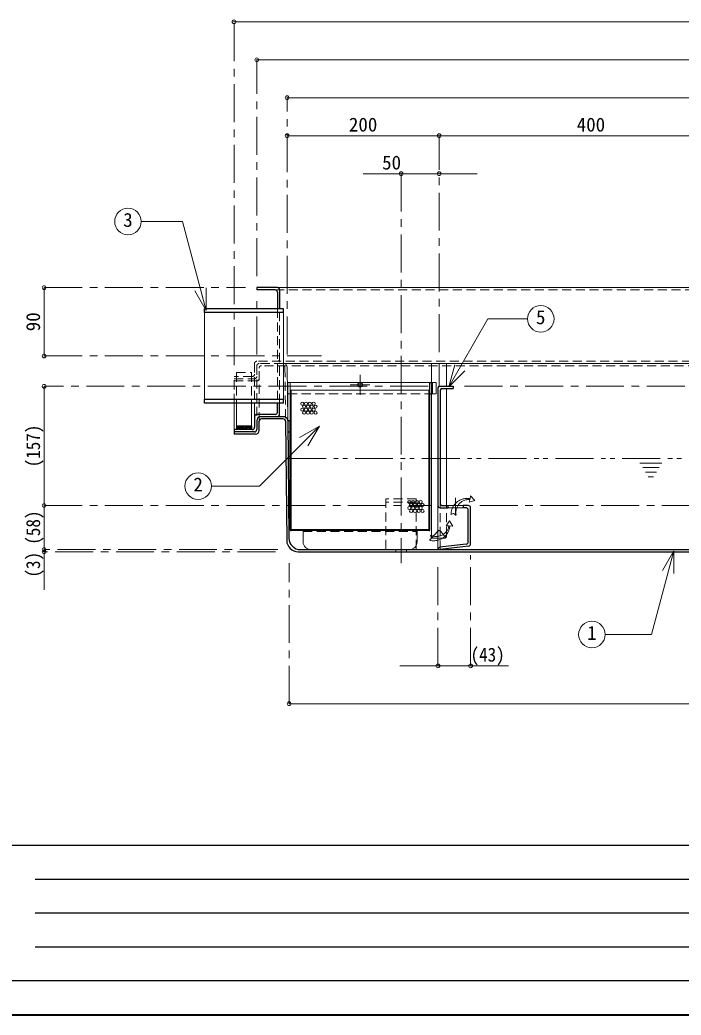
# Model space of a CAD drawing. Units: millimetres at full size, sheet at 1:10. Extents: x -2115 to 1935, y -1423 to 1387.
# Drawn here: x -1137 to -266, y -1423 to -113 of the extents above; entities that cross this region are included whole.
import ezdxf
from ezdxf.enums import TextEntityAlignment as Align

# ---------------------------------------------------------------- set-up
doc = ezdxf.new("R2010")
doc.units = ezdxf.units.MM
doc.header["$LTSCALE"] = 10
doc.header["$PDMODE"] = 32
doc.header["$PDSIZE"] = 5
for name, pattern in [('CHAIN1', [8, 5, -1, 1, -1]), ('DASHED1', [1.8, 1.2, -0.6]), ('DOUBLE_CHAIN1', [8.8, 5, -1, 0.6, -0.6, 0.6, -1])]:
    doc.linetypes.add(name, pattern=pattern)
doc.layers.add('0-0____1', color=4, linetype='Continuous', lineweight=9)
doc.styles.add('ＭＳ ゴシック', font='')
doc.styles.get('ＭＳ ゴシック').set_extended_font_data('MS Gothic')

msp = doc.modelspace()

# ---------------------------------------------------------------- linework, layer by layer
at = {"layer": '0-0____1'}
for p, q in [((484.94, -115.24), (-855.06, -115.24)), ((-825.06, -165.24), (454.94, -165.24)), ((414.94, -215.24), (-785.06, -215.24)), ((-785.06, -265.24), (-585.06, -265.24)), ((-585.06, -265.24), (-185.06, -265.24)), ((-685.06, -315.24), (-535.06, -315.24)), ((-1105.06, -555.24), (-1105.06, -465.24)), ((-798.06, -465.24), (430.94, -465.24)), ((-790.01, -565.24), (419.89, -565.24)), ((-594.96, -792.24), (-594.96, -565.24)), ((-585.06, -595.3), (-585.06, -565.24)), ((-575.16, -565.24), (-575.16, -595.24)), ((-828.06, -585.24), (-830.06, -585.24)), ((-1105.06, -595.24), (-1105.06, -752.24)), ((-597.06, -590.24), (-781.06, -590.24)), ((-598.06, -600.24), (-780.06, -600.24)), ((-575.16, -752.24), (-575.16, -598.24)), ((-855.06, -652.24), (-855.06, -617.24)), ((-852.06, -617.24), (-852.06, -647.24)), ((-832.06, -617.24), (-832.06, -647.24)), ((-852.06, -651.37), (-847.93, -647.24)), ((-852.06, -649.11), (-850.19, -647.24)), ((-850.66, -652.24), (-845.66, -647.24)), ((-848.4, -652.24), (-843.4, -647.24)), ((-846.14, -652.24), (-841.14, -647.24)), ((-843.88, -652.24), (-838.88, -647.24)), ((-841.61, -652.24), (-836.61, -647.24)), ((-839.35, -652.24), (-834.35, -647.24)), ((-837.09, -652.24), (-832.09, -647.24)), ((-834.83, -652.24), (-832.06, -649.48)), ((-832.56, -652.24), (-832.06, -651.74)), ((-1105.06, -752.24), (-1105.06, -810.24)), ((-594.08, -794.36), (-587.36, -786.32)), ((-586.56, -795.24), (-591.96, -795.24)), ((-1105.06, -863.24), (-1105.06, -810.24)), ((-493.56, -963.24), (-636.56, -963.24)), ((412.44, -1013.24), (-782.56, -1013.24))]:
    msp.add_line(p, q, dxfattribs=at)
at = {"layer": '0-0____1', "linetype": 'CHAIN1'}
for p, q in [((-855.06, -567.24), (-855.06, -115.24)), ((-825.06, -450.24), (-825.06, -165.24)), ((-785.06, -553.24), (-785.06, -215.24)), ((-585.06, -550.24), (-585.06, -265.24)), ((-635.06, -315.24), (-635.06, -828.24)), ((-1105.06, -465.24), (-840.06, -465.24)), ((-825.06, -553.24), (-825.06, -483.24)), ((-1105.06, -555.24), (-740.06, -555.24)), ((-689.06, -580.24), (-689.06, -606.24)), ((-599.56, -595.24), (-1105.06, -595.24)), ((-702.06, -593.24), (-676.06, -593.24)), ((-551.56, -595.24), (-199.56, -595.24)), ((-563.56, -742.24), (-563.56, -765.24)), ((-1105.06, -752.24), (-595.56, -752.24)), ((-531.56, -752.24), (-195.56, -752.24)), ((-797.56, -810.24), (-1105.06, -810.24)), ((-800.53, -813.24), (-1105.06, -813.24)), ((-586.56, -963.24), (-586.56, -825.24)), ((-543.56, -963.24), (-543.56, -817.59)), ((-782.56, -1013.24), (-782.56, -828.24))]:
    msp.add_line(p, q, dxfattribs=at)
at = {"layer": '0-0____1', "color": 7, "lineweight": 18}
for p, q in [((-977.26, -378.24), (-923.07, -378.24)), ((-891.7, -495.34), (-923.07, -378.24)), ((-891.7, -495.34), (-906.7, -469.35)), ((-891.7, -495.34), (-891.7, -465.34)), ((-894.06, -497.97), (-894.06, -612.52)), ((-790.06, -497.97), (-790.06, -612.52)), ((-790.06, -565.24), (-790.01, -565.24)), ((-785.01, -570.19), (-784.3, -640.19)), ((-572.28, -595.86), (-564.51, -566.88)), ((-572.28, -595.86), (-551.06, -574.65)), ((-784.06, -590.24), (-781.06, -590.24)), ((-784.06, -590.24), (-784.06, -640.24)), ((-781.06, -640.24), (-781.06, -590.24)), ((-781.06, -600.24), (-780.06, -600.24)), ((-780.06, -645.24), (-780.06, -600.24)), ((-594.06, -590.24), (-589.06, -590.24)), ((-589.06, -590.24), (-589.06, -605.24)), ((-594.06, -605.24), (-589.06, -605.24)), ((-828.06, -635.24), (-828.06, -617.24)), ((-742.7, -647.75), (-821.66, -726.7)), ((-742.7, -647.75), (-768.68, -662.75)), ((-742.7, -647.75), (-757.7, -673.73)), ((-884.86, -726.7), (-821.66, -726.7)), ((-586.56, -752.24), (-586.56, -810.24)), ((-553.56, -752.24), (-573.56, -752.24)), ((-573.56, -755.24), (-553.56, -755.24)), ((-764.06, -800.24), (-764.06, -785.24)), ((-614.06, -800.24), (-614.06, -785.24)), ((-275.97, -811.83), (-305.52, -922.12)), ((-275.97, -811.83), (-290.97, -837.81)), ((-275.97, -811.83), (-275.97, -841.83)), ((-366.27, -922.12), (-305.52, -922.12))]:
    msp.add_line(p, q, dxfattribs=at)
at = {"layer": '0-0____1', "color": 5, "lineweight": 25}
for p, q in [((-825.06, -465.24), (-825.06, -468.24)), ((-798.06, -465.24), (-825.06, -465.24)), ((-801.06, -468.24), (-825.06, -468.24)), ((-798.06, -471.24), (-798.06, -493.24)), ((-795.06, -468.24), (-795.06, -493.24)), ((-894.06, -497.97), (-894.06, -493.24)), ((-790.06, -493.24), (-894.06, -493.24)), ((-790.06, -497.97), (-894.06, -497.97)), ((-790.06, -497.97), (-790.06, -493.24)), ((-597.06, -590.24), (-594.06, -590.24)), ((-597.06, -784.24), (-597.06, -590.24)), ((-594.06, -590.24), (-594.06, -605.24)), ((-586.56, -597.24), (-586.56, -752.24)), ((-584.56, -595.24), (-566.56, -595.24)), ((-583.56, -600.24), (-583.56, -749.24)), ((-581.56, -598.24), (-566.56, -598.24)), ((-566.56, -595.24), (-566.56, -598.24)), ((-894.06, -617.24), (-894.06, -612.52)), ((-790.06, -612.52), (-894.06, -612.52)), ((-790.06, -617.24), (-790.06, -612.52)), ((-597.06, -605.24), (-594.06, -605.24)), ((-790.06, -617.24), (-894.06, -617.24)), ((-798.06, -629.24), (-798.06, -617.24)), ((-795.06, -632.24), (-795.06, -617.24)), ((-828.06, -635.24), (-828.06, -649.24)), ((-801.06, -632.24), (-825.06, -632.24)), ((-825.06, -640.24), (-825.06, -652.24)), ((-822.06, -653.24), (-822.06, -641.24)), ((-789.3, -635.24), (-820.06, -635.24)), ((-790.29, -638.24), (-819.06, -638.24)), ((-787.29, -641.21), (-785.68, -798.39)), ((-784.3, -640.19), (-782.71, -795.39)), ((-784.06, -640.24), (-784.06, -655.24)), ((-784.06, -640.24), (-781.06, -640.24)), ((-781.06, -784.24), (-781.06, -640.24)), ((-855.06, -652.24), (-855.06, -658.24)), ((-831.06, -652.24), (-855.06, -652.24)), ((-828.06, -655.24), (-855.06, -655.24)), ((-852.06, -647.24), (-852.06, -652.24)), ((-852.06, -647.24), (-832.06, -647.24)), ((-832.06, -647.24), (-832.06, -652.24)), ((-784.06, -655.24), (-781.06, -655.24)), ((-781.06, -645.24), (-780.06, -645.24)), ((-780.06, -783.74), (-780.06, -645.24)), ((-827.06, -658.24), (-855.06, -658.24)), ((-583.56, -755.24), (-573.56, -755.24)), ((-580.56, -752.24), (-573.56, -752.24)), ((-573.56, -752.24), (-573.56, -755.24)), ((-553.56, -752.24), (-553.56, -755.24)), ((-546.56, -752.24), (-553.56, -752.24)), ((-549.56, -755.24), (-553.56, -755.24)), ((-546.56, -799.94), (-546.56, -758.24)), ((-543.56, -802.59), (-543.56, -755.24)), ((-598.06, -785.24), (-780.06, -785.24)), ((-598.56, -784.24), (-779.56, -784.24)), ((-767.71, -810.24), (397.59, -810.24)), ((-549.19, -802.92), (-583.93, -807.26)), ((-546.19, -805.57), (-583.56, -810.24)), ((-770.68, -813.24), (400.56, -813.24))]:
    msp.add_line(p, q, dxfattribs=at)
at = {"layer": '0-0____1', "linetype": 'DASHED1'}
for p, q in [((452.94, -468.24), (-801.06, -468.24)), ((-798.06, -493.24), (-798.06, -617.24)), ((-795.06, -617.24), (-795.06, -493.24)), ((430.94, -562.24), (-825.06, -562.24)), ((-828.06, -565.24), (-828.06, -617.24)), ((-825.06, -568.24), (-825.06, -638.24)), ((-790.06, -565.24), (-822.06, -565.24)), ((-822.06, -641.24), (-822.06, -571.24)), ((420.88, -568.24), (-819.06, -568.24)), ((-788, -571.21), (-787.29, -641.21)), ((-855.06, -617.24), (-855.06, -582.24)), ((-831.06, -582.24), (-855.06, -582.24)), ((-855.06, -585.24), (-830.06, -585.24)), ((-825.06, -588.24), (-855.06, -588.24)), ((-852.06, -577.24), (-852.06, -617.24)), ((-852.06, -577.24), (-832.06, -577.24)), ((-832.06, -577.24), (-832.06, -617.24)), ((-784.06, -605.24), (-597.06, -605.24)), ((-615.06, -743.24), (-615.06, -813.24)), ((-615.06, -747.74), (-655.06, -747.74)), ((-583.56, -810.24), (-583.56, -749.24)), ((-575.16, -792.24), (-575.16, -752.24)), ((-764.06, -786.24), (-614.06, -786.24)), ((-586.56, -795.24), (-578.16, -795.24)), ((-576.04, -794.36), (-582.76, -786.32)), ((-655.06, -810.04), (-615.06, -810.04)), ((-642.06, -810.04), (-642.06, -813.24)), ((-628.06, -810.04), (-628.06, -813.24))]:
    msp.add_line(p, q, dxfattribs=at)
at = {"layer": '0-0____1', "linetype": 'DOUBLE_CHAIN1'}
for p, q in [((-783.78, -690.24), (242.44, -690.24)), ((-320.56, -696.24), (-291.76, -696.24)), ((-316.96, -702.24), (-295.36, -702.24)), ((-313.36, -708.24), (-298.96, -708.24)), ((-309.76, -714.24), (-302.56, -714.24)), ((-569.37, -764.24), (-565.98, -762.7)), ((-562.5, -764.99), (-565.98, -762.7)), ((-597.6, -797.88), (-595.24, -795)), ((-596.55, -791.04), (-595.24, -795))]:
    msp.add_line(p, q, dxfattribs=at)
at = {"layer": '0-0____1', "color": 6, "lineweight": 25}
for p, q in [((-2070.06, -1199.67), (1889.94, -1199.67)), ((-1117.2, -1244.31), (-188.63, -1244.31)), ((-188.63, -1288.95), (-1117.2, -1288.95)), ((-188.63, -1333.6), (-1117.2, -1333.6)), ((1889.94, -1378.24), (-2070.06, -1378.24))]:
    msp.add_line(p, q, dxfattribs=at)
at = {"layer": '0-0____1', "color": 1, "lineweight": 40}
msp.add_line((1934.94, -1423.24), (-2115.06, -1423.24), dxfattribs=at)
at = {"layer": '0-0____1', "color": 7, "lineweight": 18}
msp.add_lwpolyline([(-572.28, -595.86), (-520.65, -506.43), (-468.69, -506.43)], dxfattribs=at)
at = {"layer": '0-0____1', "color": 5, "lineweight": 25}
msp.add_lwpolyline([(-598.06, -783.74), (-598.06, -600.24), (-597.06, -600.24)], dxfattribs=at)
at = {"layer": '0-0____1', "linetype": 'DASHED1'}
msp.add_lwpolyline([(-615.06, -743.24), (-655.06, -743.24), (-655.06, -813.24)], dxfattribs=at)
at = {"layer": '0-0____1', "linetype": 'DOUBLE_CHAIN1'}
for points in [[(-544.42, -744.42), (-545.3, -747.98), (-537.94, -745.65)], [(-544.31, -743.27), (-543.6, -739.41), (-537.94, -745.65)], [(-572.01, -778.91), (-575.67, -778.84), (-571.51, -772.33)], [(-570.86, -779.1), (-566.96, -779.41), (-571.51, -772.33)]]:
    msp.add_lwpolyline(points, dxfattribs=at)
at = {"layer": '0-0____1', "color": 7, "lineweight": 18}
for centre in [(-994.76, -378.24), (-451.19, -506.43), (-902.36, -726.7), (-383.77, -922.12)]:
    msp.add_circle(centre, 17.5, dxfattribs=at)
at = {"layer": '0-0____1', "color": 5, "lineweight": 25}
msp.add_circle((-689.06, -593.24), 3, dxfattribs=at)
at = {"layer": '0-0____1'}
for centre in [(-765.27, -618.01), (-765.27, -626.01), (-762.77, -622.01), (-762.77, -630.01), (-760.27, -618.01), (-760.27, -626.01), (-757.77, -622.01), (-757.77, -630.01), (-755.27, -618.01), (-755.27, -626.01), (-752.77, -622.01), (-752.77, -630.01), (-750.27, -618.01), (-750.27, -626.01), (-747.77, -622.01), (-747.77, -630.01), (-624.31, -747.48), (-619.31, -747.48), (-614.31, -747.48), (-609.31, -747.48), (-624.31, -755.48), (-621.81, -751.48), (-621.81, -759.48), (-619.31, -755.48), (-616.81, -751.48), (-616.81, -759.48), (-614.31, -755.48), (-611.81, -751.48), (-611.81, -759.48), (-609.31, -755.48), (-606.81, -751.48), (-606.81, -759.48)]:
    msp.add_circle(centre, 2, dxfattribs=at)
at = {"layer": '0-0____1', "color": 5, "lineweight": 25}
for centre, radius, start, end in [((-801.06, -471.24), 3, 0, 90), ((-798.06, -468.24), 3, 0, 90), ((-584.56, -597.24), 2, 90, 180), ((-581.56, -600.24), 2, 90, 180), ((-825.06, -635.24), 3, 90, 180), ((-820.06, -640.24), 5, 90, 180), ((-819.06, -641.24), 3, 90, 180), ((-801.06, -629.24), 3, 270, 0), ((-798.06, -632.24), 3, 270, 0), ((-790.29, -641.24), 3, 0.58463, 90), ((-789.3, -640.24), 5, 0.58463, 90), ((-831.06, -649.24), 3, 270, 0), ((-828.06, -652.24), 3, 270, 0), ((-827.06, -653.24), 5, 270, 0), ((-583.56, -752.24), 3, 180, 270), ((-580.56, -749.24), 3, 180, 270), ((-549.56, -758.24), 3, 0, 90), ((-546.56, -755.24), 3, 0, 90), ((-780.06, -784.24), 1, 180, 270), ((-779.56, -783.74), 0.5, 180, 270), ((-598.56, -783.74), 0.5, 270, 0), ((-598.06, -784.24), 1, 270, 0), ((-770.68, -798.24), 15, 180.58463, 270), ((-767.71, -795.24), 15, 180.58463, 270), ((-583.56, -810.24), 3, 97.12502, 180), ((-549.56, -799.94), 3, 277.12502, 0), ((-546.56, -802.59), 3, 277.12502, 0)]:
    msp.add_arc(centre, radius, start, end, dxfattribs=at)
at = {"layer": '0-0____1', "linetype": 'DASHED1'}
for centre, start, end in [((-825.06, -565.24), 90, 180), ((-798.06, -559.24), 270, 0), ((-822.06, -568.24), 90, 180), ((-819.06, -571.24), 90, 180), ((-791, -571.24), 0.58463, 90), ((-831.06, -579.24), 270, 0), ((-828.06, -582.24), 270, 0), ((-825.06, -585.24), 270, 0), ((-585.06, -788.24), 39.88084, 120), ((-578.16, -792.24), 270, 0)]:
    msp.add_arc(centre, 3, start, end, dxfattribs=at)
at = {"layer": '0-0____1', "color": 7, "lineweight": 18}
for centre, radius, start, end in [((-790.01, -570.24), 5, 0.58463, 90), ((-754.06, -800.24), 10, 180, 270), ((-624.06, -800.24), 10, 270, 0)]:
    msp.add_arc(centre, radius, start, end, dxfattribs=at)
at = {"layer": '0-0____1', "linetype": 'DOUBLE_CHAIN1'}
for centre, radius, start, end in [((-548.12, -764.17), 21.25, 79.6611, 180.17154), ((-545.96, -761.3), 16.95, 84.78908, 192.59105), ((-592.04, -777.37), 21.25, 254.82846, 355.3389), ((-588.71, -776.03), 16.95, 242.40895, 350.21092)]:
    msp.add_arc(centre, radius, start, end, dxfattribs=at)
at = {"layer": '0-0____1'}
for centre, start, end in [((-585.06, -788.24), 120, 140.11916), ((-591.96, -792.24), 180, 270)]:
    msp.add_arc(centre, 3, start, end, dxfattribs=at)
at = {"layer": '0-0____1', "color": 1}
for p in [(-855.06, -115.24), (-825.06, -165.24), (-785.06, -215.24), (-785.06, -265.24), (-585.06, -265.24), (-635.06, -315.24), (-585.06, -315.24), (-1105.06, -465.24), (-1105.06, -555.24), (-1105.06, -595.24), (-1105.06, -752.24), (-1105.06, -810.24), (-1105.06, -813.24), (-586.56, -963.24), (-543.56, -963.24), (-782.56, -1013.24)]:
    msp.add_point(p, dxfattribs=at)

# ---------------------------------------------------------------- texts
at = {"layer": '0-0____1', "color": 7, "style": 'ＭＳ ゴシック'}
for s, p in [('200', (-703.81, -265.24)), ('400', (-403.81, -265.24)), ('50', (-660.06, -315.24)), ('3', (-1001.01, -390.74)), ('5', (-457.44, -518.93)), ('2', (-908.61, -739.2)), ('1', (-390.02, -934.62))]:
    msp.add_text(s, height=18.33, dxfattribs=at).set_placement(p, align=Align.BOTTOM_LEFT)
msp.add_text('90', height=18.33, rotation=90, dxfattribs=at).set_placement((-1105.06, -522.74), align=Align.BOTTOM_LEFT)
at = {"layer": '0-0____1', "color": 7, "style": 'ＭＳ ゴシック', "width": 0.9}
for s, p in [('(157)', (-1105.06, -701.87)), ('(58)', (-1105.06, -803.74)), ('(3)', (-1105.06, -846.99))]:
    msp.add_text(s, height=18.33, rotation=90, dxfattribs=at).set_placement(p, align=Align.BOTTOM_LEFT)
msp.add_text('(43)', height=18.33, dxfattribs=at).set_placement((-543.56, -963.24), align=Align.BOTTOM_LEFT)

doc.saveas('drawing.dxf')
